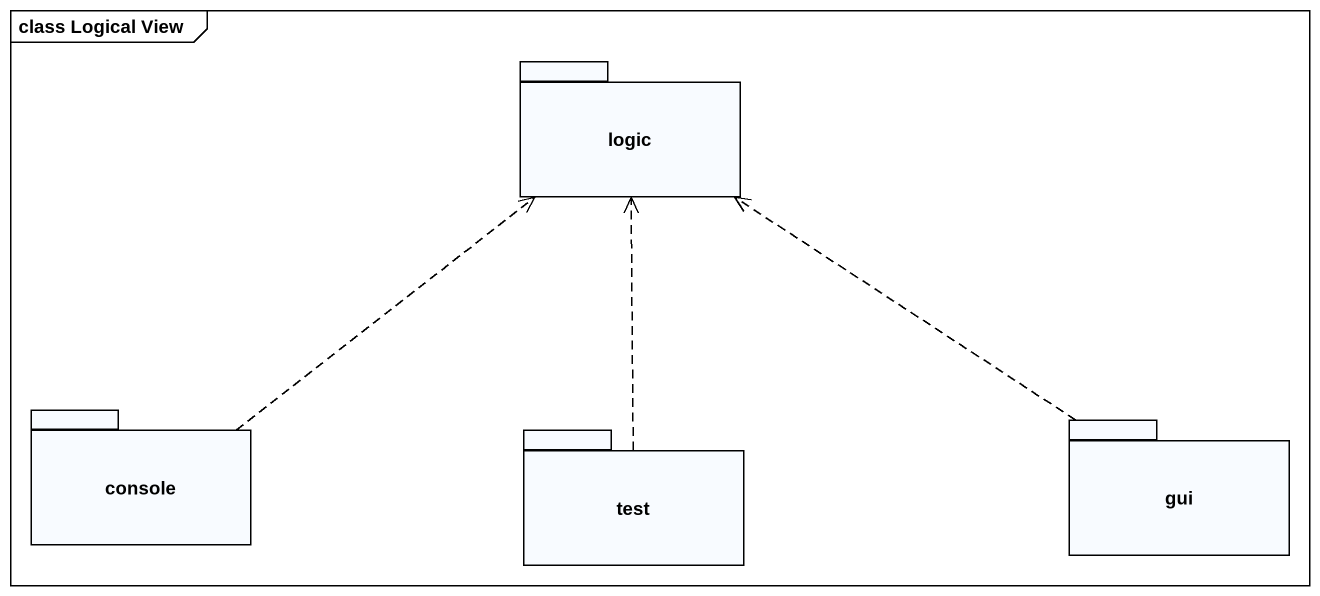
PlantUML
@startuml
mainframe class Logical View
package logic {
}
package console {
}
package test {
}
package gui {
}
console .up.> logic
test .up.> logic
gui .up.> logic
@enduml
